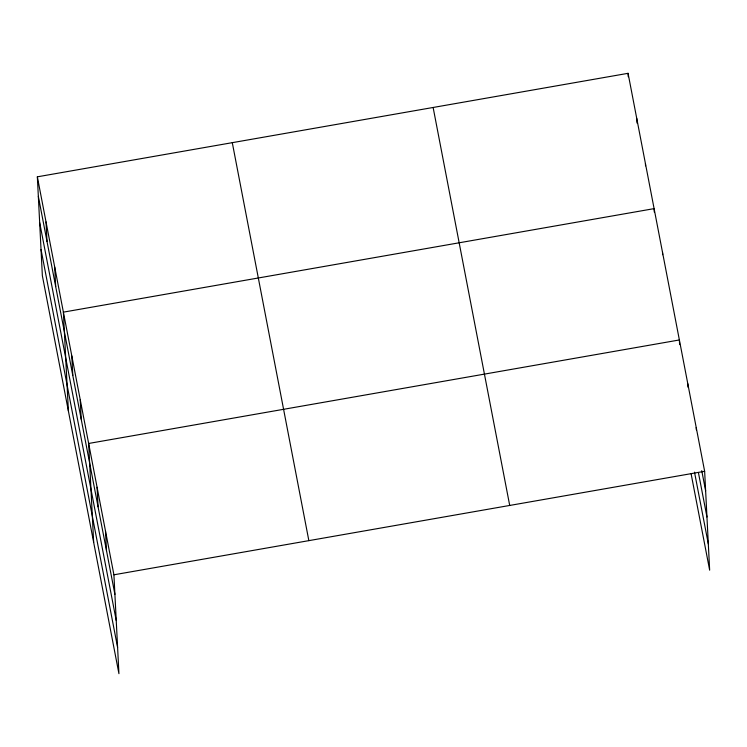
<?xml version="1.0" encoding="UTF-8"?>
<svg xmlns="http://www.w3.org/2000/svg" width="747" height="747" viewBox="0 0 747 747"><rect width="100%" height="100%" fill="white"/><g stroke="black" fill="none" stroke-linecap="round" stroke-linejoin="round"><path stroke-width="1.12" d="M37.35 176.824L113.917 574.798L118.932 673.682L42.355 275.708L37.35 176.824L628.068 73.318L704.645 471.292L709.65 570.176L691.078 473.635M113.917 574.798L704.645 471.292M701.741 470.638L705.635 490.844M698.538 473.243L706.961 517.017M694.505 472.151L708.324 543.993M433.129 107.475L509.706 505.448M232.289 142.668L308.856 540.641M38.34 196.377L114.907 594.351M39.666 222.559L116.233 620.533M41.029 249.526L117.606 647.509M696.223 427.517L696.335 429.814M687.8 383.734L687.968 387.189M679.602 344.563L679.368 339.96L88.65 443.466L93.664 542.35M662.524 252.402L662.645 254.708M654.279 212.073L654.101 208.628L63.383 312.143L68.397 411.018M645.427 163.528L645.548 165.825M636.752 118.418L636.986 123.022M628.068 73.318L628.246 76.764M105.495 531.024L106.485 550.576M97.073 487.249L98.062 506.802M80.228 399.692L81.218 419.244M71.805 355.917L72.795 375.47M54.708 267.034L55.698 286.587M46.025 221.934L47.014 241.486"/></g></svg>
